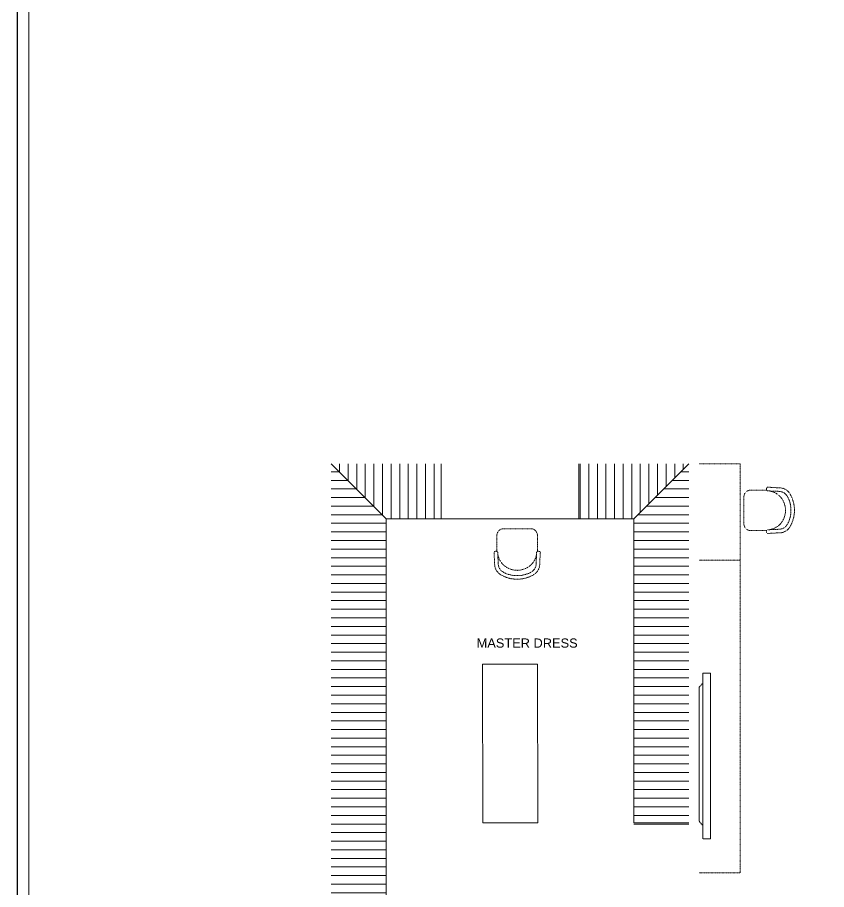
# Model space of a CAD drawing. Header units: inches. Extents: x 210804 to 214260, y -105030 to -103568.
# Drawn here: x 213002 to 213355, y -104679.9 to -104299.2 of the extents above; entities that cross this region are included whole.
import ezdxf

# ---------------------------------------------------------------- set-up
doc = ezdxf.new("R2010")
doc.units = ezdxf.units.IN
doc.header["$LTSCALE"] = 0.5
doc.header["$MEASUREMENT"] = 0
doc.linetypes.add('HIDDEN2', pattern=[0.1875, 0.125, -0.0625])
doc.layers.add('CUPBOARD', color=37, linetype='Continuous', lineweight=13)
doc.layers.add('FURNITURE', color=253, linetype='HIDDEN2', lineweight=0)
doc.styles.add('STYLE1', font='arial.ttf', dxfattribs={"height": 8})
pattern_1 = [(180, (4e-09, -15), (-2e-16, -3.75), [])]

# ---------------------------------------------------------------- blocks, each defined once
blk = doc.blocks.new('ty54y 5y')
at = {"layer": 'FURNITURE', "linetype": 'ByBlock', "ltscale": 2}
for p, q in [((66860.29, -50297.85), (66858.64, -50297.85)), ((66858.64, -50297.85), (66858.64, -50333.96)), ((66860.29, -50333.96), (66860.29, -50297.85)), ((66860.29, -50300.02), (66861.13, -50300.91)), ((66860.29, -50331.13), (66860.29, -50300.02)), ((66861.13, -50300.91), (66861.13, -50330.13)), ((66861.13, -50330.13), (66860.29, -50331.13)), ((66858.64, -50333.96), (66860.29, -50333.96))]:
    blk.add_line(p, q, dxfattribs=at)
blk = doc.blocks.new('D')
at = {"color": 0, "linetype": 'ByBlock', "transparency": 33554559}
for centre, radius, start, end in [((299589.4, 318979.6, 782.8), 348.2, 241.61457, 270.48702), ((299423.9, 318673.3, 782.8), 5.782309999999994e-11, 123.22915, 360), ((299595.3, 318979.6, 782.8), 348.2, 269.51298, 298.38543), ((299760.9, 318673.3, 782.8), 5.782309999999994e-11, 180, 56.77085)]:
    blk.add_arc(centre, radius, start, end, dxfattribs=at)
at = {"color": 0, "linetype": 'ByBlock'}
blk.add_wipeout([(299433.1, 319190.5), (299746.5, 319191.2), (299761, 319188.4), (299793.1, 319171.2), (299808.6, 319150.5), (299814.1, 319136), (299816.7, 319125.3), (299816.7, 318939.1), (299808, 318931.5), (299807.1, 318909.5), (299792.6, 318858.6), (299771.1, 318820.1), (299744.5, 318789.9), (299717.9, 318768.5), (299689.4, 318753), (299653, 318739.1), (299611.1, 318730.9), (299571.3, 318730.9), (299531.8, 318738.6), (299485.5, 318757.3), (299462, 318771.8), (299438.6, 318790.9), (299420.5, 318811.3), (299396.1, 318849.7), (299381.9, 318888.4), (299377.5, 318913.4), (299376.7, 318931.5), (299368.1, 318939.1), (299368.1, 319125.3), (299371.6, 319138.6), (299376.1, 319150.1), (299387.1, 319166.3), (299403.9, 319180.2), (299417.2, 319186.7), (299424.7, 319189.1)], dxfattribs=at).translate(0, 0, 782.8)
at = {"color": 0, "linetype": 'ByBlock', "transparency": 33554559}
for p, q in [((299342.2, 318820.9, 782.8), (299335.6, 318929.3, 782.8)), ((299382.5, 318797, 782.8), (299376.7, 318931.5, 782.8)), ((299802.2, 318797, 782.8), (299808, 318931.5, 782.8)), ((299842.5, 318820.9, 782.8), (299849.1, 318929.3, 782.8))]:
    blk.add_line(p, q, dxfattribs=at)
at = {"color": 0, "linetype": 'ByBlock', "transparency": 33554559, "elevation": 782.8}
for points in [[(299368.1, 319125.3, -0.362381), (299438.2, 319191.2)], [(299816.7, 319125.3, 0.362381), (299746.5, 319191.2)]]:
    blk.add_lwpolyline(points, format="xyb", dxfattribs=at)
for points in [[(299438.2, 319191.2), (299592.4, 319191.2)], [(299746.5, 319191.2), (299592.4, 319191.2)], [(299368.1, 318936.1), (299368.1, 319125.3)], [(299816.7, 318936.1), (299816.7, 319125.3)]]:
    blk.add_lwpolyline(points, dxfattribs=at)
at = {"color": 0, "linetype": 'ByBlock', "transparency": 33554559}
for centre, radius, start, end in [((299356.8, 318917.6, 782.8), 24.2, 34.99094, 151.1709), ((299583.7, 318940.4, 782.8), 208.3, 188.52844, 230.00654), ((299601.1, 318940.4, 782.8), 208.3, 309.99345, 351.47156), ((299827.9, 318917.6, 782.8), 24.2, 28.82909, 145.00906), ((299539, 318809.7, 782.8), 197.1, 176.73932, 196.02693), ((299488.8, 318803.6, 782.8), 106.5, 183.53091, 227.47605), ((299695.9, 318803.6, 782.8), 106.5, 312.52394, 356.46909), ((299645.7, 318809.7, 782.8), 197.1, 343.97306, 3.26068), ((299484.3, 318802.7, 782.8), 142.8, 199.38942, 244.96219), ((299550.9, 318891.7, 782.8), 213.9, 231.17885, 257.45027), ((299596.6, 318965, 782.8), 235.5, 231.44744, 268.97953), ((299588.2, 318965, 782.8), 235.5, 271.02047, 308.55255), ((299633.8, 318891.7, 782.8), 213.9, 282.54972, 308.82114), ((299700.4, 318802.7, 782.8), 142.8, 295.03781, 340.61058), ((299580.4, 318915.6, 782.8), 244.8, 251.93247, 272.81047), ((299604.4, 318915.6, 782.8), 244.8, 267.18953, 288.06753)]:
    blk.add_arc(centre, radius, start, end, dxfattribs=at)
blk = doc.blocks.new('*U290')
at = {"layer": 'Defpoints', "lineweight": 0, "ltscale": 2.5}
for points in [[(0, 1461.92), (-1063.8, 1461.92), (-1063.8, 0), (0, 0)], [(-5, 1456.92), (-1058.8, 1456.92), (-1058.8, 5), (-5, 5)]]:
    blk.add_lwpolyline(points, close=True, dxfattribs=at)

msp = doc.modelspace()

# ---------------------------------------------------------------- hatches: boundary and pattern name
at = {"layer": 'FURNITURE', "transparency": 33554559}
h = msp.add_hatch(dxfattribs=at)
h.set_pattern_fill('ANSI31', color=256, scale=30, angle=45)
h.set_pattern_definition([(90, (4e-09, -15), (-3.75, 0), [])])
h.paths.add_polyline_path([(213246.89, -104494.04), (213246.89, -104518.04), (213270.89, -104518.04), (213294.89, -104494.04)])
h.paths.add_polyline_path([(213186.89, -104518.04), (213186.89, -104494.04), (213138.89, -104494.04), (213162.89, -104518.04)])
h = msp.add_hatch(dxfattribs=at)
h.set_pattern_fill('ANSI31', color=256, scale=30, angle=135)
h.set_pattern_definition(pattern_1)
h.paths.add_polyline_path([(213162.89, -104518.04), (213138.89, -104494.04), (213138.89, -104570.54), (213162.89, -104570.54)])
h.paths.add_polyline_path([(213294.89, -104494.04), (213270.89, -104518.04), (213270.89, -104651.25), (213294.89, -104651.25)])
h = msp.add_hatch(dxfattribs=at)
h.set_pattern_fill('ANSI31', color=256, scale=30, angle=135)
h.set_pattern_definition(pattern_1)
h.paths.add_polyline_path([(213162.89, -104568.49), (213138.89, -104568.49), (213138.89, -104718.04), (213162.89, -104718.04)])

# ---------------------------------------------------------------- linework, layer by layer
at = {"layer": 'CUPBOARD', "ltscale": 20, "transparency": 33554559}
for p, q in [((213162.89, -104518.04), (213138.89, -104494.04)), ((213186.89, -104518.04), (213186.89, -104494.04)), ((213246.89, -104518.04), (213246.89, -104494.04)), ((213270.89, -104518.04), (213294.89, -104494.04)), ((213270.89, -104518.04), (213162.89, -104518.04)), ((213162.89, -104722.54), (213162.89, -104518.04)), ((213270.89, -104650.67), (213270.89, -104518.04))]:
    msp.add_line(p, q, dxfattribs=at)
msp.add_lwpolyline([(213204.89, -104581.54), (213205.03, -104650.67), (213229.03, -104650.67), (213228.89, -104581.54)], close=True, dxfattribs=at)
msp.add_lwpolyline([(213270.89, -104650.67), (213294.89, -104650.67)], dxfattribs=at)
at = {"layer": 'FURNITURE', "transparency": 33554559}
msp.add_line((213317.39, -104536.04), (213299.39, -104536.04), dxfattribs=at)
msp.add_lwpolyline([(213299.39, -104494.04), (213317.39, -104494.04), (213317.39, -104672.54), (213299.39, -104672.54)], dxfattribs=at)

# ---------------------------------------------------------------- block references
at = {"layer": 'FURNITURE', "transparency": 33554559, "xscale": -2, "yscale": 2, "zscale": 2}
msp.add_blockref('ty54y 5y', (347021.64, -3989.73), dxfattribs=at)

# ---------------------------------------------------------------- texts
at = {"ltscale": 15, "insert": (213202.33, -104570.26), "char_height": 4, "attachment_point": 1, "style": 'STYLE1'}
msp.add_mtext_dynamic_manual_height_columns('MASTER DRESS', width=60.3064, gutter_width=40, heights=[0], dxfattribs=at)

# ---------------------------------------------------------------- next in the draw order: block references
at = {"layer": 'FURNITURE', "ltscale": 0.65, "transparency": 33554559, "xscale": -0.03937000000000011, "yscale": 0.03937000000000011, "zscale": 0.03937, "rotation": 90}
msp.add_blockref('D', (225885.53, -92719.37, -30.82), dxfattribs=at)
at = {"layer": 'FURNITURE', "ltscale": 0.65, "transparency": 33554559, "xscale": 0.03937, "yscale": 0.03937, "zscale": 0.03937}
msp.add_blockref('D', (201425.07, -117088.9, -30.82), dxfattribs=at)

# ---------------------------------------------------------------- next in the draw order: linework, layer by layer
at = {"ltscale": 15}
msp.add_lwpolyline([(213001.96, -103568.22), (214259.76, -103568.22), (214259.76, -105030.12), (213001.96, -105030.12)], close=True, dxfattribs=at)

# ---------------------------------------------------------------- next in the draw order: block references
at = {"linetype": 'ByBlock'}
msp.add_blockref('*U290', (214065.76, -105030.14, 0), dxfattribs=at)

doc.saveas('drawing.dxf')
